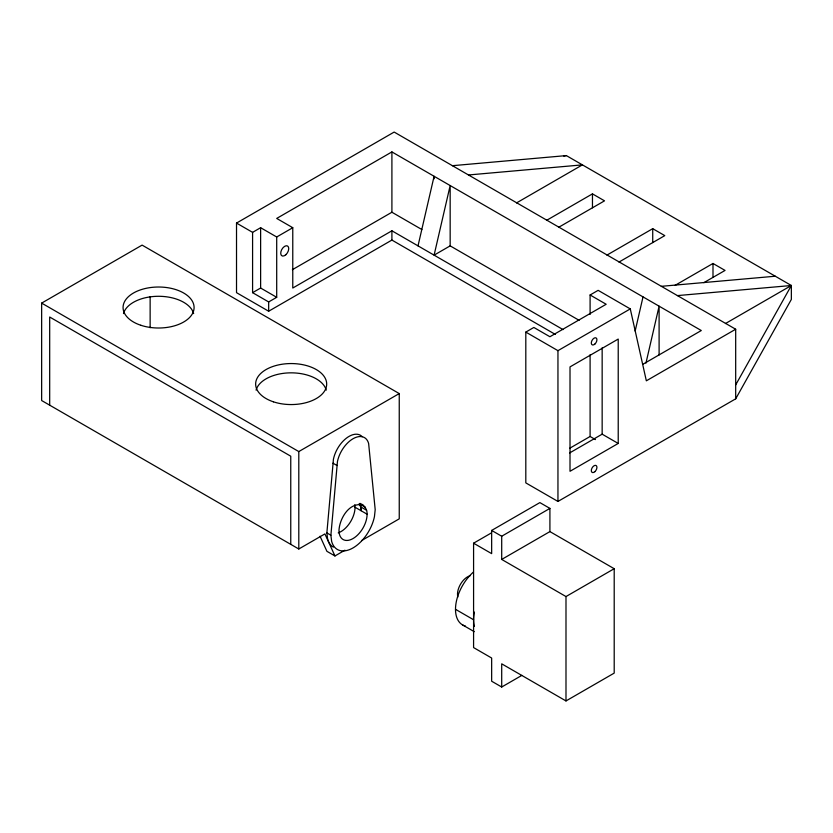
<?xml version="1.0" encoding="UTF-8"?>
<svg xmlns="http://www.w3.org/2000/svg" width="833" height="833" viewBox="0 0 833 833"><rect width="100%" height="100%" fill="white"/><g stroke="black" fill="none" stroke-linecap="round" stroke-linejoin="round"><path stroke-width="1.25" d="M333.346 547.146A31.352 18.097 -60 0 1 327.608 538.993L326.869 532.901L333.429 459.222A22.824 13.182 -60 0 1 346.216 438.304A22.824 13.182 -60 0 1 362.251 436.721M330.888 535.223L337.448 461.544A22.824 13.182 -60 0 1 353.036 438.731A22.824 13.182 -60 0 1 368.634 443.541L375.194 509.64L374.454 516.585A31.352 18.097 -60 0 1 353.036 547.916A31.352 18.097 -60 0 1 331.628 541.304L330.888 535.223L326.869 532.901M418.02 245.87L434.097 176.273L434.097 178.845M635.142 331.065L643.024 296.902M645.95 363.126L659.101 306.18L659.101 354.941M735.685 384.908L791.35 285.5L566.346 155.594L452.423 165.694M590.097 314.457L590.097 294.986L606.174 304.264L549.915 336.74L533.849 327.463L525.81 332.096L525.81 482.89L557.954 501.445L735.685 398.83L791.35 299.422L791.35 285.5L677.427 295.6M344.935 550.197L334.96 555.955L324.912 533.922L298.797 548.999L41.65 400.538L41.65 303.108L142.099 245.11L399.246 393.572L399.246 518.844L361.564 540.596M555.319 334.418L391.906 240.071L268.663 311.23L236.52 292.664L236.52 223.077L394.165 132.062L735.685 329.233L735.685 398.83M236.52 223.077L252.586 232.355L260.625 227.711L276.702 236.988L292.768 227.711L292.768 288.031L391.906 230.793L563.046 329.597M642.68 364.375L701.292 330.534L391.906 151.918L276.702 218.433L292.768 227.711M252.586 232.355L252.586 292.664L260.625 288.031L276.702 297.308L276.702 236.988M292.362 269.705L391.906 212.238L421.883 229.544M252.586 292.664L268.663 301.942L276.702 297.308M516.522 202.919L582.413 164.872L468.49 174.972M450.164 245.87L434.097 255.148L450.164 185.551L450.164 245.87L579.112 320.32M546.656 220.318L592.461 193.87L604.519 200.836L558.704 227.284M606.924 255.117L652.728 228.669L664.786 235.624L618.971 262.072M41.65 303.108L298.797 451.569L399.246 393.572M590.097 294.986L598.136 290.342L630.279 308.908L646.346 380.816L735.685 329.233M525.81 332.096L557.954 350.662L630.279 308.908M675.011 285.396L712.996 263.467L725.054 270.423L703.823 282.679M725.449 323.548L791.35 285.5M569.845 448.185L590.097 436.492L595.46 439.585M569.637 452.944L602.155 434.17L618.221 443.448L618.221 339.062L570.011 366.895L570.011 471.291L618.221 443.448M473.581 543.199L491.657 553.633L491.657 530.434L539.878 502.601L549.915 508.401L549.915 531.6L614.202 568.71L614.202 673.106L565.992 700.938L501.705 663.828L501.705 687.017L491.657 681.227L491.657 658.028L473.581 647.585L473.581 543.199L491.522 532.839M491.657 530.434L501.705 536.233L549.915 508.401M501.705 536.233L501.705 559.432L549.915 531.6M501.705 559.432L565.992 596.553L614.202 568.71M501.705 687.017L521.885 675.365M563.795 156.073L566.346 155.594M661.35 286.323L775.273 276.223M362.98 505.1C349.36 501.653 339.541 518.626 338.979 530.444A19.888 11.485 -60 0 0 353.036 538.555A19.888 11.485 -60 0 0 367.103 514.2C367.332 509.38 364.458 505.069 359.971 503.361M333.002 463.19L337.021 465.512M365.218 507.172L359.19 503.694L360.595 506.797L361.074 510.723L360.574 505.6M360.595 506.797L366.624 510.275M354.796 504.683L355.045 507.245L367.103 514.2M455.495 609.308L473.581 619.752M462.554 624.917L474.258 631.674M334.96 555.955L326.921 551.321L320.049 536.233M712.996 263.467L712.996 277.379M652.728 228.669L652.728 242.59M602.155 347.819L602.155 434.17M592.461 193.87L592.461 207.792M590.097 354.702L590.097 436.492M565.992 596.553L565.992 700.938M557.954 350.662L557.954 501.445M391.906 151.918L391.906 212.238M391.906 230.793L391.906 240.071M298.797 451.569L298.797 548.999M290.759 544.355L290.759 456.203L49.688 317.019L49.688 405.171M268.663 301.942L268.663 311.23M260.625 227.711L260.625 288.031M150.138 296.621L150.138 327.733M355.045 507.245A19.888 11.485 -60 0 1 338.24 532.87M256.085 390.136A35.517 20.502 0 0 1 291.165 372.84A35.517 20.502 0 0 1 326.244 390.136M123.492 313.583A35.517 20.502 0 0 1 158.572 296.288A35.517 20.502 0 0 1 193.652 313.583M474.404 626.478A34.091 19.68 -60 0 1 474.404 612.068M465.439 626.093A34.091 19.68 -60 0 1 455.901 604.008A34.091 19.68 -60 0 1 473.363 572.104M457.848 597.032A14.203 8.205 -60 0 1 470.156 575.728M273.411 401.818A35.517 20.502 0 0 0 326.682 384.065A35.517 20.502 0 0 0 273.411 366.301A35.517 20.502 0 0 0 273.411 401.818M140.819 325.266A35.517 20.502 0 0 0 194.089 307.512A35.517 20.502 0 0 0 140.819 289.759A35.517 20.502 0 0 0 140.819 325.266M594.845 344.091A3.978 2.301 -60 0 0 596.105 337.938A3.978 2.301 -60 0 0 591.399 342.103A3.978 2.301 -60 0 0 594.845 344.091M285.771 254.794A5.685 3.28 -60 0 0 287.572 245.995A5.685 3.28 -60 0 0 280.856 251.951A5.685 3.28 -60 0 0 285.771 254.794M594.845 471.686A3.978 2.301 -60 0 0 596.105 465.522A3.978 2.301 -60 0 0 591.399 469.697A3.978 2.301 -60 0 0 594.845 471.686"/></g></svg>
